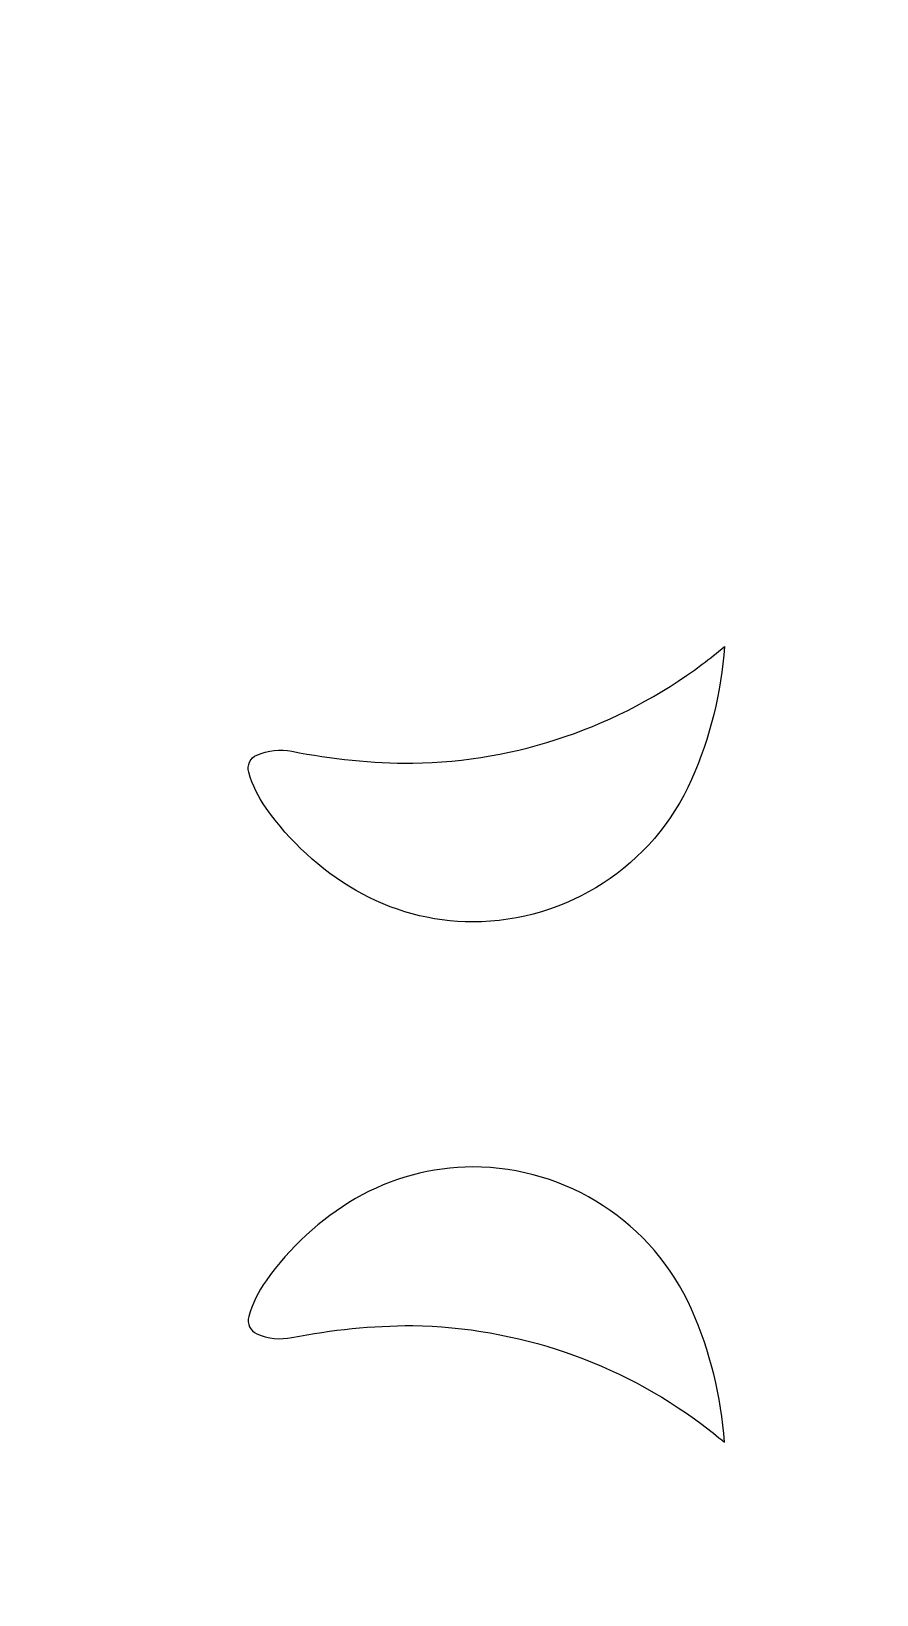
# Model space of a CAD drawing. Header units: centimetres. Extents: x -10.1 to 9, y -10.7 to 5.6.
# Drawn here: x 2.405 to 4.616, y -2.568 to 1.52 of the extents above; entities that cross this region are included whole.
import ezdxf

# ---------------------------------------------------------------- set-up
doc = ezdxf.new("R2010")
doc.units = ezdxf.units.CM
doc.header["$MEASUREMENT"] = 0

msp = doc.modelspace()

# ---------------------------------------------------------------- linework, layer by layer
at = {"color": 242}
for points, knots in [([(9.03907, -10.74215), (9.03907, -10.74215), (0.19334, -10.74215), (0.19334, -10.74215), (0.19334, -10.74215), (0.19334, -10.74215), (0.19334, 5.60715), (0.19334, 5.60715), (0.19334, 5.60715), (0.19334, 5.60715), (9.03907, 5.60715), (9.03907, 5.60715), (9.03907, 5.60715), (9.03907, 5.60715), (9.03907, -10.74215), (9.03907, -10.74215)], [0, 0, 0, 0, 0.2, 0.2, 0.2, 0.2, 0.4, 0.4, 0.4, 0.4, 0.6, 0.6, 0.6, 0.6, 1, 1, 1, 1]), ([(4.1598, -0.13494), (3.94097, -0.29877), (3.6758, -0.38932), (3.40241, -0.39369), (3.40241, -0.39369), (3.29639, -0.39369), (3.19064, -0.38321), (3.08669, -0.36244), (3.08669, -0.36244), (3.05578, -0.35626), (3.02374, -0.3597), (2.99479, -0.37223), (2.99479, -0.37223), (2.97737, -0.37982), (2.96835, -0.39914), (2.97372, -0.41732), (2.97372, -0.41732), (2.98362, -0.45075), (2.99884, -0.48232), (3.0189, -0.51078), (3.0189, -0.51078), (3.08054, -0.59844), (3.1603, -0.67172), (3.25292, -0.72565), (3.25292, -0.72565), (3.34607, -0.77986), (3.45185, -0.80844), (3.55962, -0.80843), (3.55962, -0.80843), (3.8071, -0.80834), (4.03115, -0.6628), (4.1315, -0.43659), (4.1315, -0.43659), (4.18036, -0.32658), (4.20956, -0.20889), (4.21775, -0.08883), (4.21775, -0.08883), (4.19891, -0.1047), (4.17958, -0.1201), (4.1598, -0.13494), (4.1598, -0.13494), (4.1598, -0.13494), (4.1598, -0.13494), (4.1598, -0.13494)], [0, 0, 0, 0, 0.0833333, 0.0833333, 0.0833333, 0.0833333, 0.1666667, 0.1666667, 0.1666667, 0.1666667, 0.25, 0.25, 0.25, 0.25, 0.3333333, 0.3333333, 0.3333333, 0.3333333, 0.4166667, 0.4166667, 0.4166667, 0.4166667, 0.5, 0.5, 0.5, 0.5, 0.5833333, 0.5833333, 0.5833333, 0.5833333, 0.6666667, 0.6666667, 0.6666667, 0.6666667, 0.75, 0.75, 0.75, 0.75, 0.8333333, 0.8333333, 0.8333333, 0.8333333, 1, 1, 1, 1]), ([(4.1598, -2.12279), (3.94085, -1.95886), (3.67588, -1.86824), (3.40241, -1.86395), (3.40241, -1.86395), (3.29639, -1.86395), (3.19064, -1.87442), (3.08669, -1.89522), (3.08669, -1.89522), (3.05578, -1.90142), (3.0237, -1.898), (2.99479, -1.88543), (2.99479, -1.88543), (2.97737, -1.87789), (2.96835, -1.85854), (2.97372, -1.84034), (2.97372, -1.84034), (2.98357, -1.80694), (2.99884, -1.77532), (3.0189, -1.74681), (3.0189, -1.74681), (3.0805, -1.65921), (3.16033, -1.58592), (3.25292, -1.53202), (3.25292, -1.53202), (3.34604, -1.47781), (3.45188, -1.44927), (3.55962, -1.44927), (3.55962, -1.44927), (3.80688, -1.44918), (4.03115, -1.59514), (4.13156, -1.82115), (4.13156, -1.82115), (4.18036, -1.93111), (4.20953, -2.04886), (4.21775, -2.16887), (4.21775, -2.16887), (4.19892, -2.15295), (4.17958, -2.13757), (4.1598, -2.12279), (4.1598, -2.12279), (4.1598, -2.12279), (4.1598, -2.12279), (4.1598, -2.12279)], [0, 0, 0, 0, 0.0833333, 0.0833333, 0.0833333, 0.0833333, 0.1666667, 0.1666667, 0.1666667, 0.1666667, 0.25, 0.25, 0.25, 0.25, 0.3333333, 0.3333333, 0.3333333, 0.3333333, 0.4166667, 0.4166667, 0.4166667, 0.4166667, 0.5, 0.5, 0.5, 0.5, 0.5833333, 0.5833333, 0.5833333, 0.5833333, 0.6666667, 0.6666667, 0.6666667, 0.6666667, 0.75, 0.75, 0.75, 0.75, 0.8333333, 0.8333333, 0.8333333, 0.8333333, 1, 1, 1, 1])]:
    msp.add_open_spline(points, degree=3, knots=knots, dxfattribs=at)
at = {"color": 242, "lineweight": 9}
for points, knots in [([(9.03907, -10.74215), (9.03907, -10.74215), (0.19334, -10.74215), (0.19334, -10.74215), (0.19334, -10.74215), (0.19334, -10.74215), (0.19334, 5.60715), (0.19334, 5.60715), (0.19334, 5.60715), (0.19334, 5.60715), (9.03907, 5.60715), (9.03907, 5.60715), (9.03907, 5.60715), (9.03907, 5.60715), (9.03907, -10.74215), (9.03907, -10.74215)], [0, 0, 0, 0, 0.2, 0.2, 0.2, 0.2, 0.4, 0.4, 0.4, 0.4, 0.6, 0.6, 0.6, 0.6, 1, 1, 1, 1]), ([(4.1598, -0.13494), (3.94097, -0.29877), (3.6758, -0.38932), (3.40241, -0.39369), (3.40241, -0.39369), (3.29639, -0.39369), (3.19064, -0.38321), (3.08669, -0.36244), (3.08669, -0.36244), (3.05578, -0.35626), (3.02374, -0.3597), (2.99479, -0.37223), (2.99479, -0.37223), (2.97737, -0.37982), (2.96835, -0.39914), (2.97372, -0.41732), (2.97372, -0.41732), (2.98362, -0.45075), (2.99884, -0.48232), (3.0189, -0.51078), (3.0189, -0.51078), (3.08054, -0.59844), (3.1603, -0.67172), (3.25292, -0.72565), (3.25292, -0.72565), (3.34607, -0.77986), (3.45185, -0.80844), (3.55962, -0.80843), (3.55962, -0.80843), (3.8071, -0.80834), (4.03115, -0.6628), (4.1315, -0.43659), (4.1315, -0.43659), (4.18036, -0.32658), (4.20956, -0.20889), (4.21775, -0.08883), (4.21775, -0.08883), (4.19891, -0.1047), (4.17958, -0.1201), (4.1598, -0.13494)], [0, 0, 0, 0, 0.0909091, 0.0909091, 0.0909091, 0.0909091, 0.1818182, 0.1818182, 0.1818182, 0.1818182, 0.2727273, 0.2727273, 0.2727273, 0.2727273, 0.3636364, 0.3636364, 0.3636364, 0.3636364, 0.4545455, 0.4545455, 0.4545455, 0.4545455, 0.5454545, 0.5454545, 0.5454545, 0.5454545, 0.6363636, 0.6363636, 0.6363636, 0.6363636, 0.7272727, 0.7272727, 0.7272727, 0.7272727, 0.8181818, 0.8181818, 0.8181818, 0.8181818, 1, 1, 1, 1]), ([(4.1598, -2.12279), (3.94085, -1.95886), (3.67588, -1.86824), (3.40241, -1.86395), (3.40241, -1.86395), (3.29639, -1.86395), (3.19064, -1.87442), (3.08669, -1.89522), (3.08669, -1.89522), (3.05578, -1.90142), (3.0237, -1.898), (2.99479, -1.88543), (2.99479, -1.88543), (2.97737, -1.87789), (2.96835, -1.85854), (2.97372, -1.84034), (2.97372, -1.84034), (2.98357, -1.80694), (2.99884, -1.77532), (3.0189, -1.74681), (3.0189, -1.74681), (3.0805, -1.65921), (3.16033, -1.58592), (3.25292, -1.53202), (3.25292, -1.53202), (3.34604, -1.47781), (3.45188, -1.44927), (3.55962, -1.44927), (3.55962, -1.44927), (3.80688, -1.44918), (4.03115, -1.59514), (4.13156, -1.82115), (4.13156, -1.82115), (4.18036, -1.93111), (4.20953, -2.04886), (4.21775, -2.16887), (4.21775, -2.16887), (4.19892, -2.15295), (4.17958, -2.13757), (4.1598, -2.12279)], [0, 0, 0, 0, 0.0909091, 0.0909091, 0.0909091, 0.0909091, 0.1818182, 0.1818182, 0.1818182, 0.1818182, 0.2727273, 0.2727273, 0.2727273, 0.2727273, 0.3636364, 0.3636364, 0.3636364, 0.3636364, 0.4545455, 0.4545455, 0.4545455, 0.4545455, 0.5454545, 0.5454545, 0.5454545, 0.5454545, 0.6363636, 0.6363636, 0.6363636, 0.6363636, 0.7272727, 0.7272727, 0.7272727, 0.7272727, 0.8181818, 0.8181818, 0.8181818, 0.8181818, 1, 1, 1, 1])]:
    msp.add_open_spline(points, degree=3, knots=knots, dxfattribs=at)

doc.saveas('drawing.dxf')
